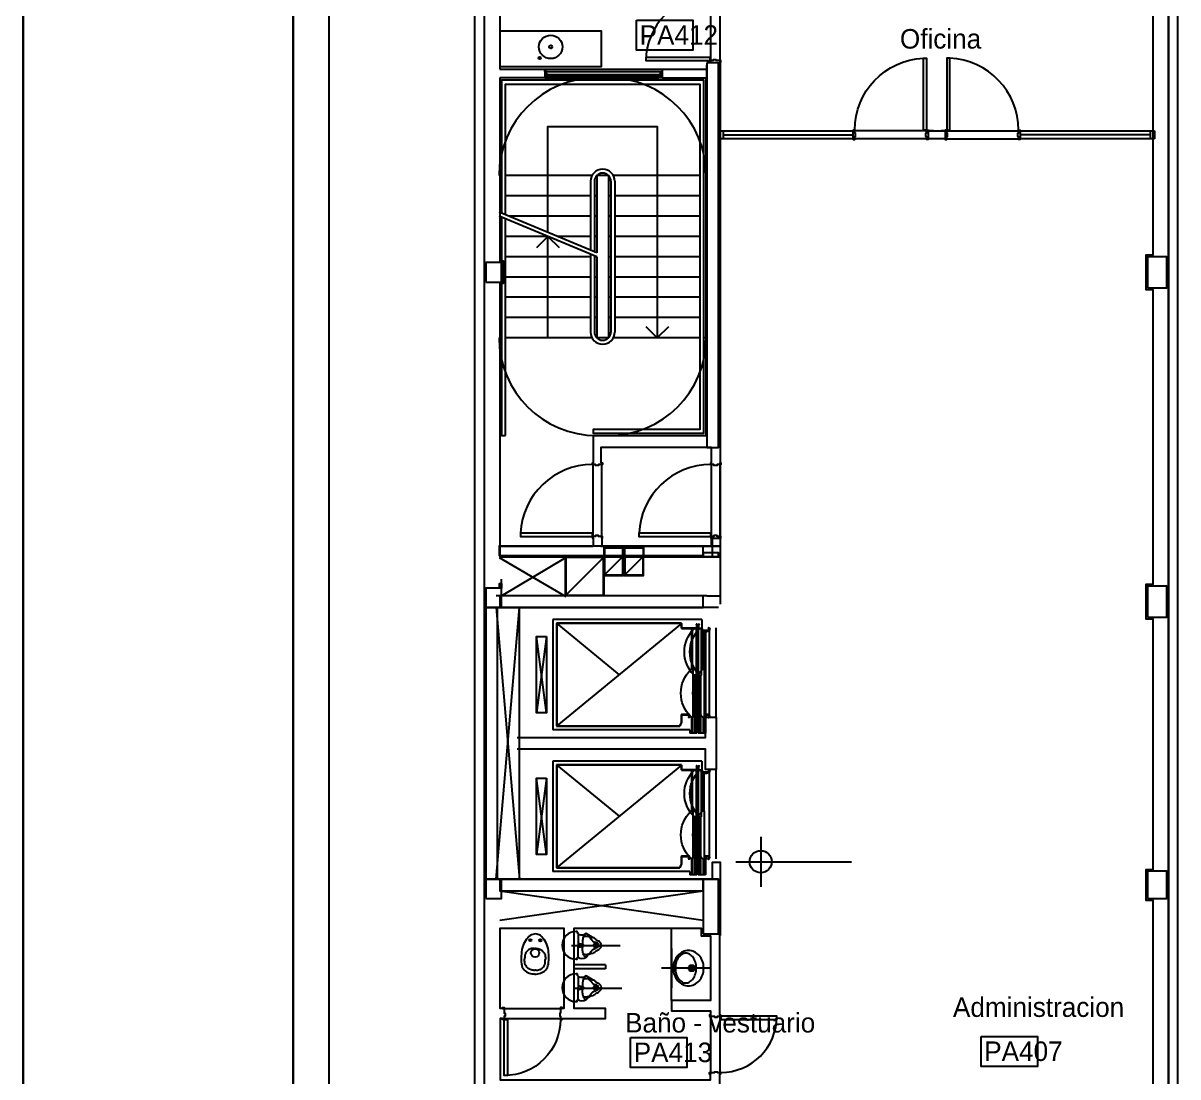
# Model space of a CAD drawing. Header units: millimetres. Extents: x 1473.7 to 1568.7, y 1808.4 to 1881.8.
# Drawn here: x 1473.68 to 1488.46, y 1823.65 to 1837.14 of the extents above; entities that cross this region are included whole.
import ezdxf

# ---------------------------------------------------------------- set-up
doc = ezdxf.new("R2010")
doc.units = ezdxf.units.MM
doc.layers.get('0').update_dxf_attribs({"linetype": 'CONTINUOUS'})
for name, color, linetype in [('0-COTAS AC', 3, 'CONTINUOUS'), ('0-COTAS-NIVEL', 8, 'CONTINUOUS'), ('0-OBSERVACIONES', 6, 'CONTINUOUS'), ('0000-TEXTO', 7, 'CONTINUOUS'), ('03', 3, 'CONTINUOUS'), ('10-CARP-HOJA-PUER', 4, 'CONTINUOUS'), ('10-CARP-MARC', 2, 'CONTINUOUS'), ('10-CARP-SLIA', 14, 'CONTINUOUS'), ('AR - ASCENSOR', 1, 'CONTINUOUS'), ('AR - CARPINTERIA 1', 1, 'CONTINUOUS'), ('AR - CARPINTERIA 2', 8, 'CONTINUOUS'), ('AR - INST. SANITARIA', 2, 'CONTINUOUS'), ('AR - LADRILLO VISTO', 3, 'CONTINUOUS'), ('AR - PROYECCION 1', 2, 'CONTINUOUS'), ('AR - PROYECCION 2', 1, 'CONTINUOUS'), ('AR - REVESTIMIENTO', 21, 'CONTINUOUS'), ('AR - REVOQUE', 8, 'CONTINUOUS'), ('AR - TABIQUE DURLOCK', 2, 'CONTINUOUS'), ('AR - VISTA 1', 8, 'CONTINUOUS'), ('AV-HUMO', 6, 'CONTINUOUS'), ('AV-PLENO', 9, 'CONTINUOUS'), ('ES - LINEA OFICIAL', 6, 'CONTINUOUS'), ('ES-COLUMNAS', 5, 'CONTINUOUS'), ('ES-TABIQUES', 5, 'CONTINUOUS'), ('ESTRUCTURA', 3, 'CONTINUOUS'), ('MURO', 7, 'CONTINUOUS'), ('SANITARIO', 2, 'CONTINUOUS'), ('Sanitario_Detalle', 8, 'CONTINUOUS'), ('TEXTO', 7, 'CONTINUOUS')]:
    doc.layers.add(name, color=color, linetype=linetype)

# ---------------------------------------------------------------- blocks, each defined once
blk = doc.blocks.new('Puerta 96.4')
at = {"layer": '10-CARP-HOJA-PUER', "linetype": 'CONTINUOUS'}
blk.add_lwpolyline([(0.02, 0.12), (0.06, 0.12), (0.06, 1.04), (0.02, 1.04), (0.02, 0.12)], dxfattribs=at)
at = {"layer": '10-CARP-MARC', "linetype": 'CONTINUOUS'}
for points in [[(0, 0), (0, -0.01), (0.02, -0.01), (0.02, 0.04), (0.03, 0.04), (0.03, 0.08), (0.02, 0.08), (0.02, 0.12), (0, 0.12), (0, 0.11)], [(0.96, 0), (0.96, -0.01), (0.94, -0.01), (0.94, 0.04), (0.93, 0.04), (0.93, 0.08), (0.94, 0.08), (0.94, 0.12), (0.96, 0.12), (0.96, 0.11)]]:
    blk.add_lwpolyline(points, dxfattribs=at)
at = {"layer": '10-CARP-SLIA', "linetype": 'CONTINUOUS'}
for p, q in [((0, 0.11), (0.96, 0.11)), ((0, 0), (0.96, 0))]:
    blk.add_line(p, q, dxfattribs=at)
blk.add_arc((0.019952, 0.119981), 0.920048, 0.00121, 87.505209, dxfattribs=at)
blk = doc.blocks.new('Puerta 76.2')
at = {"layer": '10-CARP-HOJA-PUER', "linetype": 'CONTINUOUS'}
blk.add_lwpolyline([(0.02, 0.14), (0.06, 0.14), (0.06, 0.86), (0.02, 0.86), (0.02, 0.14)], dxfattribs=at)
at = {"layer": '10-CARP-MARC', "linetype": 'CONTINUOUS'}
for points in [[(0, 0), (0, -0.01), (0.02, -0.01), (0.02, 0.06), (0.03, 0.06), (0.03, 0.1), (0.02, 0.1), (0.02, 0.14), (0, 0.14), (0, 0.13)], [(0.76, 0), (0.76, -0.01), (0.74, -0.01), (0.74, 0.06), (0.73, 0.06), (0.73, 0.1), (0.74, 0.1), (0.74, 0.14), (0.76, 0.14), (0.76, 0.13)]]:
    blk.add_lwpolyline(points, dxfattribs=at)
at = {"layer": '10-CARP-SLIA', "linetype": 'CONTINUOUS'}
for p, q in [((0, 0.13), (0.76, 0.13)), ((0, 0), (0.76, 0))]:
    blk.add_line(p, q, dxfattribs=at)
blk.add_arc((0.02, 0.14), 0.72, 0, 90, dxfattribs=at)
blk = doc.blocks.new('Puerta 76.1')
at = {"layer": '10-CARP-HOJA-PUER', "linetype": 'CONTINUOUS'}
blk.add_lwpolyline([(0.02, 0.13), (0.06, 0.13), (0.06, 0.85), (0.02, 0.85), (0.02, 0.13)], dxfattribs=at)
at = {"layer": '10-CARP-MARC', "linetype": 'CONTINUOUS'}
for points in [[(0, 0), (0, -0.01), (0.02, -0.01), (0.02, 0.05), (0.03, 0.05), (0.03, 0.09), (0.02, 0.09), (0.02, 0.13), (0, 0.13), (0, 0.12)], [(0.76, 0), (0.76, -0.01), (0.74, -0.01), (0.74, 0.05), (0.73, 0.05), (0.73, 0.09), (0.74, 0.09), (0.74, 0.13), (0.76, 0.13), (0.76, 0.12)]]:
    blk.add_lwpolyline(points, dxfattribs=at)
at = {"layer": '10-CARP-SLIA', "linetype": 'CONTINUOUS'}
for p, q in [((0, 0.12), (0.76, 0.12)), ((0, 0), (0.76, 0))]:
    blk.add_line(p, q, dxfattribs=at)
blk.add_arc((0.02, 0.13), 0.72, 0, 90, dxfattribs=at)
blk = doc.blocks.new('Puerta 86')
at = {"layer": '10-CARP-HOJA-PUER', "linetype": 'CONTINUOUS'}
blk.add_lwpolyline([(0.02, 0.13), (0.06, 0.13), (0.06, 0.95), (0.02, 0.95), (0.02, 0.13)], dxfattribs=at)
at = {"layer": '10-CARP-MARC', "linetype": 'CONTINUOUS'}
for points in [[(0, 0), (0, -0.01), (0.02, -0.01), (0.02, 0.05), (0.03, 0.05), (0.03, 0.09), (0.02, 0.09), (0.02, 0.13), (0, 0.13), (0, 0.12)], [(0.86, 0), (0.86, -0.01), (0.84, -0.01), (0.84, 0.05), (0.83, 0.05), (0.83, 0.09), (0.84, 0.09), (0.84, 0.13), (0.86, 0.13), (0.86, 0.12)]]:
    blk.add_lwpolyline(points, dxfattribs=at)
at = {"layer": '10-CARP-SLIA', "linetype": 'CONTINUOUS'}
for p, q in [((0, 0.12), (0.86, 0.12)), ((0, 0), (0.86, 0))]:
    blk.add_line(p, q, dxfattribs=at)
blk.add_arc((0.02, 0.13), 0.82, 0, 90, dxfattribs=at)
blk = doc.blocks.new('Ventana 150')
at = {"linetype": 'CONTINUOUS'}
for points in [[(0, 0.08), (0.02, 0.08), (0.02, 0), (0, 0)], [(0.02, 0.08), (0.04, 0.08), (0.04, 0.04), (0.02, 0.04)], [(1.48, 0.08), (1.46, 0.08), (1.46, 0.04), (1.48, 0.04)], [(1.5, 0.08), (1.48, 0.08), (1.48, 0), (1.5, 0)]]:
    blk.add_lwpolyline(points, close=True, dxfattribs=at)
for points in [[(1.48, 0), (0.02, 0)], [(1.46, 0.08), (0.04, 0.08)], [(1.46, 0.06), (0.04, 0.06)], [(1.46, 0.04), (0.04, 0.04)]]:
    blk.add_lwpolyline(points, dxfattribs=at)
blk = doc.blocks.new('Puerta 96.1')
at = {"layer": '10-CARP-HOJA-PUER', "linetype": 'CONTINUOUS'}
blk.add_lwpolyline([(0.02, 0.11), (0.06, 0.11), (0.06, 1.03), (0.02, 1.03), (0.02, 0.11)], dxfattribs=at)
at = {"layer": '10-CARP-MARC', "linetype": 'CONTINUOUS'}
for points in [[(0, 0), (0, -0.01), (0.02, -0.01), (0.02, 0.03), (0.03, 0.03), (0.03, 0.07), (0.02, 0.07), (0.02, 0.11), (0, 0.11), (0, 0.1)], [(0.96, 0), (0.96, -0.01), (0.94, -0.01), (0.94, 0.03), (0.93, 0.03), (0.93, 0.07), (0.94, 0.07), (0.94, 0.11), (0.96, 0.11), (0.96, 0.1)]]:
    blk.add_lwpolyline(points, dxfattribs=at)
at = {"layer": '10-CARP-SLIA', "linetype": 'CONTINUOUS'}
for p, q in [((0, 0.1), (0.96, 0.1)), ((0, 0), (0.96, 0))]:
    blk.add_line(p, q, dxfattribs=at)
blk.add_arc((0.019952, 0.109981), 0.920048, 0.00121, 87.505209, dxfattribs=at)
blk = doc.blocks.new('NIVEL')
at = {"layer": '0-COTAS-NIVEL'}
for p, q in [((0, 0.19519), (0, -0.19519)), ((-0.19519, 0), (0.711572, 0))]:
    blk.add_line(p, q, dxfattribs=at)
blk.add_circle((0, 0), 0.086751, dxfattribs=at)
blk = doc.blocks.new('SAPLS507')
blk.add_lwpolyline([(-0.000097, -0.584957, 0.193023), (0.137125, -0.535068, 0.145572), (0.172026, -0.456371, 0.077711), (0.165046, -0.255113, 0.087544), (0.125492, -0.160935, 0.055228), (0.064997, -0.091269, 0.090627), (0, -0.071917, 0.091051), (-0.065149, -0.091269, 0.055228), (-0.125644, -0.160935, 0.087544), (-0.165198, -0.255113, 0.077711), (-0.172178, -0.456371, 0.145572), (-0.137277, -0.535068, 0.193023), (-0.000055, -0.584957, 61.25604)], format="xyb", close=True)
at = {"color": 30}
for points in [[(-0.014805, -0.256418, 0.028747), (-0.032655, -0.257693, 0.052421), (-0.060747, -0.26542, 0.050041), (-0.075294, -0.272103, 0.040538), (-0.091764, -0.284248, 0.036304), (-0.109049, -0.302641, 0.08346), (-0.124391, -0.325029, 0.024812), (-0.128592, -0.336134, 0.009631), (-0.130098, -0.34641, 0.014344), (-0.132146, -0.373075, 0.009208), (-0.132405, -0.382124, 0.009208), (-0.132146, -0.396224)], [(0.014914, -0.256418, -0.028747), (0.032764, -0.257693, -0.052421), (0.060857, -0.26542, -0.050041), (0.075403, -0.272103, -0.040538), (0.091874, -0.284248, -0.036304), (0.109159, -0.302641, -0.08346), (0.124501, -0.325029, -0.024812), (0.128702, -0.336134, -0.009631), (0.130208, -0.34641, -0.014344), (0.132255, -0.373075, -0.009208), (0.132515, -0.382124, -0.009208), (0.132255, -0.396224)], [(-0.014805, -0.536233, -0.028747), (-0.032655, -0.534957, -0.052421), (-0.060747, -0.52723, -0.050041), (-0.075294, -0.520547, -0.040538), (-0.091764, -0.508402, -0.036304), (-0.109049, -0.49001, -0.08346), (-0.124391, -0.467621, -0.024812), (-0.128592, -0.456517, -0.009631), (-0.130098, -0.446241, -0.014344), (-0.132146, -0.419576, -0.009208), (-0.132405, -0.410526, -0.009208), (-0.132146, -0.396426)], [(0.014914, -0.536233, 0.028747), (0.032764, -0.534957, 0.052421), (0.060857, -0.52723, 0.050041), (0.075403, -0.520547, 0.040538), (0.091874, -0.508402, 0.036304), (0.109159, -0.49001, 0.08346), (0.124501, -0.467621, 0.024812), (0.128702, -0.456517, 0.009631), (0.130208, -0.446241, 0.014344), (0.132255, -0.419576, 0.009208), (0.132515, -0.410526, 0.009208), (0.132255, -0.396426)]]:
    blk.add_lwpolyline(points, format="xyb", dxfattribs=at)
for points in [[(-0.014805, -0.256418), (-0.000002, -0.256418)], [(0.014914, -0.256418), (0.000112, -0.256418)], [(-0.014805, -0.536233), (-0.000002, -0.536233)], [(0.014914, -0.536233), (0.000112, -0.536233)]]:
    blk.add_lwpolyline(points, dxfattribs=at)
for centre, radius in [((-0.063643, -0.151974), 0.014123), ((0.063752, -0.151974), 0.014123), ((0.000076, -0.314386), 0.053465)]:
    blk.add_circle(centre, radius, dxfattribs=at)
blk = doc.blocks.new('SAPLS001')
for p, q in [((-0.250026, 0), (0.250026, 0)), ((-0.250026, -0.5), (0.250026, -0.5))]:
    blk.add_line(p, q)
at = {"linetype": 'ByBlock'}
for points in [[(0.22733, -0.280754, 0.113295), (0.210623, -0.207966, 0.103441), (0.160747, -0.143356, 0.092), (0.088548, -0.101656, 0.085275), (0, -0.086444, 0.085275), (-0.088548, -0.101656, 0.092), (-0.160747, -0.143356, 0.103441), (-0.210623, -0.207966, 0.113295), (-0.22733, -0.280754, 0.113295), (-0.210623, -0.353541, 0.103441), (-0.160747, -0.418152, 0.092), (-0.088548, -0.459851, 0.085275), (0, -0.475064, 0.085275), (0.088548, -0.459851, 0.092), (0.160747, -0.418152, 0.103441), (0.210623, -0.353541, 0.113295)], [(0.18923, -0.315044, 0.13438), (0.175998, -0.266698, 0.106842), (0.133434, -0.220751, 0.082314), (0.074256, -0.192422, 0.07067), (-0.00127, -0.181694, 0.07067), (-0.076796, -0.192422, 0.082314), (-0.135974, -0.220751, 0.106842), (-0.178538, -0.266698, 0.13438), (-0.19177, -0.315044, 0.13438), (-0.178538, -0.363389, 0.106842), (-0.135974, -0.409336, 0.082314), (-0.076796, -0.437665, 0.07067), (-0.00127, -0.448394, 0.07067), (0.074256, -0.437665, 0.082314), (0.133434, -0.409336, 0.106842), (0.175998, -0.363389, 0.13438)]]:
    blk.add_lwpolyline(points, format="xyb", close=True, dxfattribs=at)
for radius in [0.04, 0.02]:
    blk.add_circle((0, -0.240623), radius)
blk = doc.blocks.new('S_Mingitorio')
blk.add_lwpolyline([(-0.164, 0.3, -0.107013), (-0.138805, 0.292953, -0.081155), (-0.114635, 0.270044, 0.245336), (-0.099805, 0.238295, -0.277467), (-0.073617, 0.200136), (-0.024, 0.117609, 0.414214), (-0.024, 0.019), (-0.017, 0.012, -0.999999), (0, 0.012), (0, 0, -0.999999), (-0.328, 0), (-0.328, 0.012, 0.414214), (-0.311, 0.012), (-0.304, 0.019, -0.277467), (-0.304, 0.117609, 0.245336), (-0.254383, 0.200136, -0.081155), (-0.228195, 0.238295, -0.107013), (-0.213365, 0.270044), (-0.189195, 0.292953), (-0.164, 0.3)], format="xyb", close=True)
at = {"layer": 'Sanitario_Detalle'}
for p, q in [((-0.299, 0.025), (-0.17468, 0.025)), ((-0.029, 0.025), (-0.15332, 0.025))]:
    blk.add_line(p, q, dxfattribs=at)
for points in [[(-0.164, 0.268849, 0.088171), (-0.176666, 0.265306, 0.075175), (-0.188587, 0.253131, 0.075175), (-0.198793, 0.231942)], [(-0.164, 0.268849, -0.088171), (-0.151334, 0.265306, -0.075175), (-0.139413, 0.253131, -0.075175), (-0.129207, 0.231942)], [(-0.304, 0.117609, 0.09017), (-0.297032, 0.102868, 0.04702), (-0.262995, 0.083927), (-0.221325, 0.073995), (-0.164, 0.069976)], [(-0.024, 0.117609, -0.09017), (-0.030968, 0.102868, -0.04702), (-0.065005, 0.083927), (-0.106675, 0.073995), (-0.164, 0.069976)]]:
    blk.add_lwpolyline(points, format="xyb", dxfattribs=at)
for centre, radius in [((-0.183053, 0.236136), 0.003), ((-0.183053, 0.214136), 0.003), ((-0.164, 0.247136), 0.003), ((-0.164, 0.225136), 0.003), ((-0.164, 0.203136), 0.003), ((-0.144947, 0.236136), 0.003), ((-0.144947, 0.214136), 0.003), ((-0.183053, 0.078235), 0.003), ((-0.164, 0.04191), 0.02), ((-0.164, 0.089235), 0.003), ((-0.144947, 0.078235), 0.003)]:
    blk.add_circle(centre, radius, dxfattribs=at)
for centre, radius, start, end in [((-0.210559, 0.117609), 0.063441, 117.969625, 211.439222), ((-0.277833, 0.244296), 0.08, 297.969625, 351.116406), ((-0.050167, 0.244296), 0.08, 188.883594, 242.030375), ((-0.117441, 0.117609), 0.063441, 328.560778, 62.030375), ((-0.299, 0.02), 0.005, 89.999478, 179.999119), ((-0.029, 0.02), 0.005, 0.000881, 90.000522)]:
    blk.add_arc(centre, radius, start, end, dxfattribs=at)

msp = doc.modelspace()

# ---------------------------------------------------------------- linework, layer by layer
at = {"color": 5}
msp.add_lwpolyline([(1479.781218, 1830.308745), (1482.381218, 1830.308745), (1482.381218, 1830.443745), (1479.781218, 1830.443745)], close=True, dxfattribs=at)
at = {"color": 2}
for points in [[(1482.501218, 1830.443745), (1479.781218, 1830.443745), (1479.781218, 1830.308745), (1482.501218, 1830.308745)], [(1481.113736, 1830.443745), (1481.11993, 1830.443745), (1481.11993, 1830.17121), (1481.113736, 1830.17121)], [(1481.378542, 1830.443745), (1481.355913, 1830.443745), (1481.355913, 1830.418969), (1481.378542, 1830.418969)], [(1481.620719, 1830.443745), (1481.614525, 1830.443745), (1481.614525, 1830.17121), (1481.620719, 1830.17121)], [(1482.381218, 1830.308745), (1482.581218, 1830.308745), (1482.581218, 1830.358745), (1482.381218, 1830.358745)], [(1482.381218, 1830.308745), (1482.592569, 1830.308745), (1482.592569, 1830.308745), (1482.381218, 1830.308745)]]:
    msp.add_lwpolyline(points, close=True, dxfattribs=at)
for points in [[(1481.355913, 1830.435181), (1481.11993, 1830.435181)], [(1481.355913, 1830.428855), (1481.11993, 1830.428855)], [(1481.355913, 1830.418969), (1481.11993, 1830.418969), (1481.123773, 1830.42411)], [(1481.355913, 1830.42411), (1481.11993, 1830.42411)], [(1481.615137, 1830.418969), (1481.378542, 1830.418969), (1481.355913, 1830.418969)], [(1481.614525, 1830.435181), (1481.378542, 1830.435181)], [(1481.614525, 1830.428855), (1481.378542, 1830.428855)], [(1481.614525, 1830.42411), (1481.378542, 1830.42411)]]:
    msp.add_lwpolyline(points, dxfattribs=at)
at = {"layer": '0-COTAS AC', "linetype": 'CONTINUOUS'}
msp.add_lwpolyline([(1484.301218, 1835.758838), (1484.301218, 1835.658838)], dxfattribs=at)
at = {"layer": '0-COTAS AC', "color": 4}
for points in [[(1480.696714, 1825.334772), (1481.322255, 1825.334772)], [(1482.476218, 1825.043701), (1481.850676, 1825.043701)], [(1480.718055, 1824.785931), (1481.343596, 1824.785931)]]:
    msp.add_lwpolyline(points, dxfattribs=at)
at = {"layer": '0-OBSERVACIONES'}
for points in [[(1482.601218, 1831.508745), (1482.601218, 1829.700806)], [(1481.11993, 1830.311082), (1481.11993, 1830.443745)], [(1481.355301, 1830.317276), (1481.355301, 1830.418969)], [(1481.361495, 1830.241018), (1481.361495, 1830.418969)], [(1481.37296, 1830.241018), (1481.37296, 1830.418969)], [(1481.379154, 1830.317276), (1481.379154, 1830.418969)], [(1481.620719, 1830.317276), (1481.620719, 1830.443745)], [(1482.381218, 1830.319079), (1479.771217, 1830.319079)], [(1479.801218, 1829.908745), (1479.801218, 1830.021421)], [(1482.431218, 1829.808745), (1482.601218, 1829.808745)]]:
    msp.add_lwpolyline(points, dxfattribs=at)
for points in [[(1482.501218, 1830.548745), (1482.601218, 1830.548745), (1482.601218, 1830.443745), (1482.501218, 1830.443745)], [(1479.771217, 1830.319079), (1481.113736, 1830.319079), (1481.113736, 1830.443745), (1479.771217, 1830.443745)], [(1481.620719, 1830.319079), (1482.381218, 1830.319079), (1482.381218, 1830.443745), (1481.620719, 1830.443745)], [(1482.381218, 1830.443745), (1482.601218, 1830.443745), (1482.601218, 1830.308745), (1482.381218, 1830.308745)], [(1479.801218, 1829.908745), (1479.775286, 1829.908745), (1479.775286, 1829.966632), (1479.801218, 1829.966632)]]:
    msp.add_lwpolyline(points, close=True, dxfattribs=at)
at = {"layer": '03', "color": 2, "linetype": 'CONTINUOUS'}
msp.add_lwpolyline([(1477.133929, 1808.357745), (1473.676399, 1808.357745), (1473.676399, 1837.817745), (1477.133929, 1837.817745)], close=True, dxfattribs=at)
at = {"layer": 'AR - ASCENSOR', "linetype": 'CONTINUOUS'}
for p, q in [((1480.459504, 1829.50509), (1480.459504, 1828.094213)), ((1482.366215, 1829.50509), (1480.459504, 1829.50509)), ((1482.366215, 1829.50509), (1482.366215, 1829.393803)), ((1480.505504, 1829.45909), (1480.505504, 1828.140213)), ((1482.107964, 1829.45909), (1480.505504, 1829.45909)), ((1480.509504, 1829.45509), (1480.509504, 1828.144213)), ((1482.103964, 1829.45509), (1480.509504, 1828.144213)), ((1480.509504, 1829.45509), (1481.306734, 1828.799651)), ((1482.103964, 1829.45509), (1480.509504, 1829.45509)), ((1482.103964, 1829.45509), (1482.103964, 1829.389887)), ((1482.103964, 1829.389887), (1482.301242, 1829.389887)), ((1482.107964, 1829.393887), (1482.107964, 1829.45909)), ((1482.299242, 1829.393887), (1482.107964, 1829.393887)), ((1482.232242, 1829.389887), (1482.232242, 1828.866975)), ((1482.242242, 1829.389887), (1482.242242, 1828.866975)), ((1482.301242, 1829.44509), (1482.293242, 1829.44509)), ((1482.293242, 1829.44509), (1482.293242, 1829.44109)), ((1482.293242, 1829.44109), (1482.299242, 1829.44109)), ((1482.299242, 1829.44109), (1482.299242, 1829.393887)), ((1482.303242, 1829.391887), (1482.303242, 1829.44309)), ((1482.303242, 1829.391887), (1482.303242, 1828.05009)), ((1482.320215, 1829.391887), (1482.320215, 1828.05009)), ((1482.381215, 1829.364887), (1482.381215, 1828.866975)), ((1482.391215, 1829.364887), (1482.391215, 1828.866975)), ((1482.411215, 1829.364887), (1482.411215, 1828.05009)), ((1482.461215, 1829.366887), (1482.461212, 1828.290116)), ((1482.551218, 1828.255116), (1482.551218, 1829.399887)), ((1480.375648, 1828.309651), (1480.251218, 1829.289651)), ((1480.375648, 1829.289651), (1480.251218, 1828.309651)), ((1482.273242, 1828.794074), (1482.273242, 1828.05009)), ((1482.283242, 1828.794074), (1482.283242, 1828.05009)), ((1482.340215, 1828.794074), (1482.340215, 1828.05009)), ((1482.350215, 1828.794074), (1482.350215, 1828.05009)), ((1480.509504, 1828.144213), (1482.079999, 1828.144213)), ((1482.103965, 1828.192116), (1482.079999, 1828.144213)), ((1482.107965, 1828.191947), (1482.083674, 1828.140213)), ((1482.103965, 1828.288116), (1482.103965, 1828.192116)), ((1482.205002, 1828.290116), (1482.105965, 1828.290116)), ((1482.107965, 1828.286116), (1482.203002, 1828.286116)), ((1482.107965, 1828.191947), (1482.107965, 1828.286116)), ((1482.19018, 1828.259116), (1482.19018, 1828.255116)), ((1482.203002, 1828.259116), (1482.19018, 1828.259116)), ((1482.19018, 1828.255116), (1482.205002, 1828.255116)), ((1482.203002, 1828.286116), (1482.203002, 1828.259116)), ((1482.207002, 1828.257116), (1482.207002, 1828.288116)), ((1482.232242, 1828.257911), (1482.232242, 1828.05009)), ((1482.242242, 1828.257911), (1482.242242, 1828.05009)), ((1482.381215, 1828.257911), (1482.381215, 1828.05009)), ((1482.391215, 1828.257911), (1482.391215, 1828.05009)), ((1482.212242, 1828.094213), (1480.459504, 1828.094213)), ((1480.505504, 1828.140213), (1482.083674, 1828.140213)), ((1482.212242, 1828.094213), (1482.212242, 1828.05009)), ((1482.303242, 1828.05009), (1482.212242, 1828.05009)), ((1482.411215, 1828.05009), (1482.320215, 1828.05009)), ((1480.459504, 1827.692603), (1480.459504, 1826.281726)), ((1482.366215, 1827.692603), (1480.459504, 1827.692603)), ((1480.505504, 1827.646603), (1480.505504, 1826.327726)), ((1482.107964, 1827.646603), (1480.505504, 1827.646603)), ((1480.509504, 1827.642603), (1480.509504, 1826.331726)), ((1482.103964, 1827.642603), (1480.509504, 1826.331726)), ((1480.509504, 1827.642603), (1481.306734, 1826.987164)), ((1482.103964, 1827.642603), (1480.509504, 1827.642603)), ((1482.103964, 1827.642603), (1482.103964, 1827.5774)), ((1482.103964, 1827.5774), (1482.301242, 1827.5774)), ((1482.107964, 1827.5814), (1482.107964, 1827.646603)), ((1482.299242, 1827.5814), (1482.107964, 1827.5814)), ((1482.232242, 1827.5774), (1482.232242, 1827.054488)), ((1482.242242, 1827.5774), (1482.242242, 1827.054488)), ((1482.301242, 1827.632603), (1482.293242, 1827.632603)), ((1482.293242, 1827.632603), (1482.293242, 1827.628603)), ((1482.293242, 1827.628603), (1482.299242, 1827.628603)), ((1482.299242, 1827.628603), (1482.299242, 1827.5814)), ((1482.303242, 1827.5794), (1482.303242, 1827.630603)), ((1482.303242, 1827.5794), (1482.303242, 1826.237603)), ((1482.320215, 1827.5794), (1482.320215, 1826.237603)), ((1482.366215, 1827.692603), (1482.366215, 1827.581316)), ((1482.381215, 1827.5524), (1482.381215, 1827.054488)), ((1482.391215, 1827.5524), (1482.391215, 1827.054488)), ((1482.461215, 1827.5544), (1482.461212, 1826.477629)), ((1482.551218, 1826.442629), (1482.551218, 1827.5874)), ((1480.375648, 1826.497164), (1480.251218, 1827.477164)), ((1480.375648, 1827.477164), (1480.251218, 1826.497164)), ((1482.273242, 1826.981587), (1482.273242, 1826.237603)), ((1482.283242, 1826.981587), (1482.283242, 1826.237603)), ((1482.340215, 1826.981587), (1482.340215, 1826.237603)), ((1482.350215, 1826.981587), (1482.350215, 1826.237603)), ((1482.103965, 1826.379629), (1482.079999, 1826.331726)), ((1482.107965, 1826.37946), (1482.083673, 1826.327726)), ((1482.103965, 1826.475629), (1482.103965, 1826.379629)), ((1482.205002, 1826.477629), (1482.105965, 1826.477629)), ((1482.107965, 1826.473629), (1482.203002, 1826.473629)), ((1482.107965, 1826.37946), (1482.107965, 1826.473629)), ((1482.19018, 1826.446629), (1482.19018, 1826.442629)), ((1482.203002, 1826.446629), (1482.19018, 1826.446629)), ((1482.19018, 1826.442629), (1482.205002, 1826.442629)), ((1482.203002, 1826.473629), (1482.203002, 1826.446629)), ((1482.207002, 1826.444629), (1482.207002, 1826.475629)), ((1482.232242, 1826.445424), (1482.232242, 1826.237603)), ((1482.242242, 1826.445424), (1482.242242, 1826.237603)), ((1482.381215, 1826.445424), (1482.381215, 1826.237603)), ((1482.391215, 1826.445424), (1482.391215, 1826.237603)), ((1482.411215, 1826.442629), (1482.411215, 1826.237603)), ((1482.212242, 1826.281726), (1480.459504, 1826.281726)), ((1480.505504, 1826.327726), (1482.083673, 1826.327726)), ((1480.509504, 1826.331726), (1482.079999, 1826.331726)), ((1482.212242, 1826.281726), (1482.212242, 1826.237603)), ((1482.303242, 1826.237603), (1482.212242, 1826.237603)), ((1482.411215, 1826.237603), (1482.320215, 1826.237603))]:
    msp.add_line(p, q, dxfattribs=at)
for points in [[(1482.263242, 1828.799074, -0.414214), (1482.263242, 1829.381383, -0.414214), (1482.268242, 1829.386383, -0.414214), (1482.288242, 1829.386383, -0.414214), (1482.293242, 1829.381383), (1482.293242, 1828.799074), (1482.288242, 1828.794074), (1482.268242, 1828.794074)], [(1482.330215, 1829.381383, 0.414214), (1482.330215, 1828.799074, 0.414214), (1482.335215, 1828.794074, 0.414214), (1482.355215, 1828.794074, 0.414214), (1482.360215, 1828.799074), (1482.360215, 1829.381383), (1482.355215, 1829.386383), (1482.335215, 1829.386383)], [(1482.451215, 1829.399887, -0.414214), (1482.459215, 1829.399887, -0.414214), (1482.461215, 1829.397887, -0.414214), (1482.461215, 1829.366887, 0.414214), (1482.459215, 1829.364887, -0.414214), (1482.369215, 1829.364887, -0.414214), (1482.367215, 1829.366887, -0.414214), (1482.367215, 1829.387887), (1482.365215, 1829.389887), (1482.322215, 1829.389887), (1482.320215, 1829.391887), (1482.320215, 1829.44309), (1482.322215, 1829.44509), (1482.330215, 1829.44509), (1482.330215, 1829.44109), (1482.324215, 1829.44109), (1482.324215, 1829.393887), (1482.365215, 1829.393887), (1482.371215, 1829.387887), (1482.371215, 1829.368887), (1482.457215, 1829.368887), (1482.457215, 1829.395887), (1482.451215, 1829.395887)], [(1482.222242, 1828.262911, -0.414214), (1482.222242, 1828.861975, -0.414214), (1482.227242, 1828.866975, -0.414214), (1482.247242, 1828.866975, -0.414214), (1482.252242, 1828.861975), (1482.252242, 1828.262911), (1482.247242, 1828.257911), (1482.227242, 1828.257911)], [(1482.371215, 1828.861975, 0.414214), (1482.371215, 1828.262911, 0.414214), (1482.376215, 1828.257911, 0.414214), (1482.396215, 1828.257911, 0.414214), (1482.401215, 1828.262911), (1482.401215, 1828.861975), (1482.396215, 1828.866975), (1482.376215, 1828.866975)], [(1482.444393, 1828.259116, 0.414214), (1482.444393, 1828.255116, 0.414214), (1482.459215, 1828.255116, 0.414214), (1482.461215, 1828.257116, 0.414214), (1482.461215, 1828.288116), (1482.459215, 1828.290116), (1482.413215, 1828.290116), (1482.411215, 1828.288116), (1482.411215, 1828.257116), (1482.413215, 1828.255116), (1482.428037, 1828.255116), (1482.428037, 1828.259116), (1482.415215, 1828.259116), (1482.415215, 1828.286116), (1482.457215, 1828.286116), (1482.457215, 1828.259116)], [(1482.263242, 1826.986587, -0.414214), (1482.263242, 1827.568895, -0.414214), (1482.268242, 1827.573895, -0.414214), (1482.288242, 1827.573895, -0.414214), (1482.293242, 1827.568895), (1482.293242, 1826.986587), (1482.288242, 1826.981587), (1482.268242, 1826.981587)], [(1482.330215, 1827.568895, 0.414214), (1482.330215, 1826.986587, 0.414214), (1482.335215, 1826.981587, 0.414214), (1482.355215, 1826.981587, 0.414214), (1482.360215, 1826.986587), (1482.360215, 1827.568895), (1482.355215, 1827.573895), (1482.335215, 1827.573895)], [(1482.451215, 1827.5874, -0.414214), (1482.459215, 1827.5874, -0.414214), (1482.461215, 1827.5854, -0.414214), (1482.461215, 1827.5544, 0.414214), (1482.459215, 1827.5524, -0.414214), (1482.369215, 1827.5524, -0.414214), (1482.367215, 1827.5544, -0.414214), (1482.367215, 1827.5754), (1482.365215, 1827.5774), (1482.322215, 1827.5774), (1482.320215, 1827.5794), (1482.320215, 1827.630603), (1482.322215, 1827.632603), (1482.330215, 1827.632603), (1482.330215, 1827.628603), (1482.324215, 1827.628603), (1482.324215, 1827.5814), (1482.365215, 1827.5814), (1482.371215, 1827.5754), (1482.371215, 1827.5564), (1482.457215, 1827.5564), (1482.457215, 1827.5834), (1482.451215, 1827.5834)], [(1482.222242, 1826.450424, -0.414214), (1482.222242, 1827.049488, -0.414214), (1482.227242, 1827.054488, -0.414214), (1482.247242, 1827.054488, -0.414214), (1482.252242, 1827.049488), (1482.252242, 1826.450424), (1482.247242, 1826.445424), (1482.227242, 1826.445424)], [(1482.371215, 1827.049488, 0.414214), (1482.371215, 1826.450424, 0.414214), (1482.376215, 1826.445424, 0.414214), (1482.396215, 1826.445424, 0.414214), (1482.401215, 1826.450424), (1482.401215, 1827.049488), (1482.396215, 1827.054488), (1482.376215, 1827.054488)], [(1482.444393, 1826.446629, 0.414214), (1482.444393, 1826.442629, 0.414214), (1482.459215, 1826.442629, 0.414214), (1482.461215, 1826.444629, 0.414214), (1482.461215, 1826.475629), (1482.459215, 1826.477629), (1482.413215, 1826.477629), (1482.411215, 1826.475629), (1482.411215, 1826.444629), (1482.413215, 1826.442629), (1482.428037, 1826.442629), (1482.428037, 1826.446629), (1482.415215, 1826.446629), (1482.415215, 1826.473629), (1482.457215, 1826.473629), (1482.457215, 1826.446629)]]:
    msp.add_lwpolyline(points, format="xyb", close=True, dxfattribs=at)
for points in [[(1480.375648, 1829.289651), (1480.375648, 1828.309651), (1480.251218, 1828.309651), (1480.251218, 1829.289651)], [(1480.375648, 1827.477164), (1480.375648, 1826.497164), (1480.251218, 1826.497164), (1480.251218, 1827.477164)]]:
    msp.add_lwpolyline(points, close=True, dxfattribs=at)
for centre, start, end in [((1482.301242, 1829.44309), 0, 90), ((1482.301242, 1829.391887), 270, 0), ((1482.105965, 1828.288116), 90, 180), ((1482.205002, 1828.288116), 0, 90), ((1482.205002, 1828.257116), 270, 0), ((1482.301242, 1827.630603), 0, 90), ((1482.301242, 1827.5794), 270, 0), ((1482.105965, 1826.475629), 90, 180), ((1482.205002, 1826.475629), 0, 90), ((1482.205002, 1826.444629), 270, 0)]:
    msp.add_arc(centre, 0.002, start, end, dxfattribs=at)
at = {"layer": 'AR - CARPINTERIA 1', "linetype": 'CONTINUOUS'}
for points in [[(1485.331218, 1835.758838), (1485.242875, 1835.758838)], [(1485.501218, 1835.658838), (1485.242875, 1835.658838)]]:
    msp.add_lwpolyline(points, dxfattribs=at)
at = {"layer": 'AR - CARPINTERIA 2', "linetype": 'CONTINUOUS'}
for p, q in [((1482.601218, 1835.758838), (1484.301218, 1835.758838)), ((1486.441218, 1835.758838), (1488.161218, 1835.758838)), ((1488.161218, 1835.758838), (1488.161218, 1835.658838)), ((1484.301218, 1835.658838), (1482.601218, 1835.658838)), ((1488.161218, 1835.658838), (1486.441218, 1835.658838))]:
    msp.add_line(p, q, dxfattribs=at)
for points in [[(1485.501218, 1835.758838), (1485.431218, 1835.758838)], [(1486.441218, 1835.758838), (1486.441218, 1835.658838)]]:
    msp.add_lwpolyline(points, dxfattribs=at)
at = {"layer": 'AR - INST. SANITARIA', "linetype": 'CONTINUOUS'}
msp.add_lwpolyline([(1481.976218, 1824.628745), (1481.976218, 1825.553771)], dxfattribs=at)
at = {"layer": 'AR - LADRILLO VISTO', "linetype": 'CONTINUOUS'}
for points in [[(1479.811218, 1838.438838), (1479.581218, 1838.438838), (1479.581218, 1812.228837), (1479.581218, 1812.228837), (1479.581218, 1812.228837), (1479.461218, 1812.228837), (1479.461218, 1838.498838), (1479.871218, 1838.498838), (1479.871218, 1838.298838), (1479.811218, 1838.298838), (1479.811218, 1838.438838)], [(1488.341218, 1838.438838), (1488.341218, 1812.228837), (1488.341218, 1812.228837), (1488.341218, 1812.228837), (1488.461218, 1812.228837), (1488.461218, 1838.498838), (1488.001218, 1838.498838), (1488.001218, 1838.318836), (1488.061218, 1838.318836), (1488.061218, 1838.438838), (1488.341218, 1838.438838)]]:
    msp.add_lwpolyline(points, dxfattribs=at)
at = {"layer": 'AR - PROYECCION 1'}
msp.add_lwpolyline([(1480.031217, 1826.183769), (1480.031217, 1829.658744)], dxfattribs=at)
at = {"layer": 'AR - PROYECCION 2'}
for points in [[(1479.771217, 1830.300841), (1480.624412, 1829.800841)], [(1479.801218, 1829.808745), (1480.624412, 1830.300841)], [(1479.731218, 1826.18377), (1480.031217, 1829.658744)], [(1479.731218, 1829.658744), (1480.031217, 1826.183769)], [(1479.781218, 1826.033771), (1482.381218, 1825.658771)], [(1479.781218, 1825.658771), (1482.381218, 1826.033771)]]:
    msp.add_lwpolyline(points, dxfattribs=at)
for centre, start, end in [((1481.021217, 1835.188745), 90, 180), ((1481.171217, 1835.188745), 0, 90), ((1481.021217, 1833.108745), 180, 270), ((1481.171217, 1833.108745), 270, 360)]:
    msp.add_arc(centre, 1.25, start, end, dxfattribs=at)
at = {"layer": 'AR - REVESTIMIENTO', "linetype": 'CONTINUOUS'}
for points in [[(1479.816218, 1824.528745), (1479.786218, 1824.528745), (1479.786218, 1825.553771), (1480.601218, 1825.553771), (1480.601218, 1824.528745), (1480.576218, 1824.528745)], [(1480.576218, 1824.398745), (1481.131218, 1824.398745), (1481.131218, 1824.528745), (1480.731218, 1824.528745), (1480.731218, 1825.553771), (1482.356218, 1825.553771), (1482.356218, 1825.458771), (1482.476218, 1825.458771), (1482.476218, 1824.628745), (1481.976218, 1824.628745), (1481.976218, 1824.498745), (1482.476218, 1824.498745), (1482.476218, 1824.448745)], [(1479.816218, 1824.398745), (1479.786218, 1824.398745), (1479.786218, 1823.613745), (1482.476218, 1823.613745), (1482.476218, 1823.688745)]]:
    msp.add_lwpolyline(points, dxfattribs=at)
at = {"layer": 'AR - REVOQUE', "linetype": 'CONTINUOUS'}
for points in [[(1479.891218, 1838.218838), (1479.821218, 1838.218838), (1479.821218, 1837.958838), (1479.781218, 1837.958838), (1479.781218, 1836.548745)], [(1488.001217, 1838.218837), (1488.051218, 1838.218837), (1488.051218, 1837.708838), (1488.141218, 1837.708838), (1488.141218, 1834.168793), (1488.051218, 1834.168793), (1488.051218, 1833.728793), (1488.141218, 1833.728793), (1488.141218, 1829.953745), (1488.051218, 1829.953745), (1488.051218, 1829.513745), (1488.141218, 1829.513745), (1488.141218, 1826.303771), (1488.051218, 1826.303771), (1488.051218, 1825.913771), (1488.141218, 1825.913771), (1488.141218, 1821.716385)], [(1482.601218, 1836.637874), (1482.601218, 1831.508745)], [(1479.781218, 1836.548745), (1480.356217, 1836.548745)], [(1479.781218, 1836.438745), (1479.781218, 1834.093793), (1479.821218, 1834.093793), (1479.821217, 1833.803793), (1479.781218, 1833.803793), (1479.781218, 1830.428745)], [(1480.356217, 1836.438745), (1479.781218, 1836.438745)], [(1480.974797, 1831.858745), (1482.421218, 1831.858745), (1482.421218, 1836.438745)], [(1481.856217, 1836.548745), (1482.431217, 1836.548745)], [(1481.856217, 1836.438745), (1482.431217, 1836.438745)], [(1480.974797, 1831.858745), (1480.974797, 1831.508745)], [(1482.491218, 1831.508745), (1482.491218, 1831.708745), (1481.074797, 1831.708745), (1481.074797, 1831.508745)], [(1480.974797, 1830.548745), (1480.974797, 1830.443745)], [(1481.074797, 1830.443745), (1482.501218, 1830.443745), (1482.501218, 1830.543745)], [(1481.084797, 1830.443745), (1482.491218, 1830.443745), (1482.491218, 1830.548745)], [(1481.084797, 1830.548745), (1481.084797, 1830.443745)], [(1481.614525, 1830.443745), (1482.501218, 1830.443745), (1482.501218, 1830.548745)], [(1479.761218, 1830.443745), (1480.974797, 1830.443745)], [(1481.378542, 1830.443745), (1481.355913, 1830.443745)], [(1480.001217, 1827.996258), (1482.411218, 1827.996258), (1482.411218, 1828.255116), (1482.551218, 1828.255116), (1482.551218, 1827.5874), (1482.411218, 1827.5874), (1482.411218, 1827.846258), (1480.001217, 1827.846258)], [(1482.501215, 1826.183771), (1482.501215, 1826.401175), (1482.601218, 1826.401175), (1482.601218, 1825.46377)], [(1482.596218, 1824.448745), (1482.596218, 1825.483771)]]:
    msp.add_lwpolyline(points, dxfattribs=at)
at = {"layer": 'AR - TABIQUE DURLOCK', "linetype": 'CONTINUOUS'}
for p, q in [((1485.262875, 1835.758838), (1485.501218, 1835.758838)), ((1485.501218, 1835.658838), (1485.262875, 1835.658838))]:
    msp.add_line(p, q, dxfattribs=at)
at = {"layer": 'AR - VISTA 1', "linetype": 'CONTINUOUS'}
for p, q in [((1482.640612, 1835.758838), (1482.640612, 1835.658838)), ((1482.640612, 1835.708838), (1484.301218, 1835.708838)), ((1485.262875, 1835.758838), (1485.262875, 1835.658838)), ((1485.481218, 1835.758838), (1485.481218, 1835.658838)), ((1488.106675, 1835.708838), (1486.441218, 1835.708838)), ((1488.106675, 1835.758838), (1488.106675, 1835.658838))]:
    msp.add_line(p, q, dxfattribs=at)
for points in [[(1480.356217, 1836.518745), (1480.356217, 1836.548745), (1481.856217, 1836.548745), (1481.856217, 1836.518745)], [(1479.851217, 1834.685465), (1479.851217, 1836.358745), (1482.341218, 1836.358745), (1482.341218, 1831.938745), (1480.974797, 1831.938745), (1480.974797, 1831.888745), (1482.391218, 1831.888745), (1482.391218, 1836.408745), (1479.801217, 1836.408745), (1479.801217, 1834.706265)], [(1480.396217, 1834.458745), (1480.396217, 1835.813745), (1481.796217, 1835.813745), (1481.796217, 1833.108745)], [(1480.96057, 1835.188745), (1479.851217, 1835.188745)], [(1480.941217, 1835.113745), (1480.941217, 1834.232025)], [(1480.991217, 1835.113745), (1480.991217, 1834.211225)], [(1481.021217, 1835.188745), (1481.021217, 1834.198745)], [(1481.171217, 1835.188745), (1481.021217, 1835.188745)], [(1481.171217, 1835.188745), (1481.171217, 1833.108745)], [(1481.201217, 1835.113745), (1481.201217, 1833.183745)], [(1482.341218, 1835.188745), (1481.231864, 1835.188745)], [(1481.251217, 1835.113745), (1481.251217, 1833.183745)], [(1480.941217, 1834.928745), (1479.851217, 1834.928745)], [(1481.021217, 1834.928745), (1480.991217, 1834.928745)], [(1481.201217, 1834.928745), (1481.171217, 1834.928745)], [(1482.341218, 1834.928745), (1481.251217, 1834.928745)], [(1479.801217, 1834.656265), (1479.801217, 1831.858745), (1479.851217, 1831.858745)], [(1480.941217, 1834.668745), (1479.891411, 1834.668745)], [(1481.021217, 1834.668745), (1480.991217, 1834.668745)], [(1481.201217, 1834.668745), (1481.171217, 1834.668745)], [(1482.341218, 1834.668745), (1481.251217, 1834.668745)], [(1479.851217, 1831.858745), (1479.851217, 1834.635465)], [(1480.396218, 1834.408745), (1479.851217, 1834.408745)], [(1480.254796, 1834.267323), (1480.396218, 1834.408745), (1480.537639, 1834.267323)], [(1480.396217, 1833.108745), (1480.396217, 1834.408745)], [(1480.941217, 1834.408745), (1480.51641, 1834.408745)], [(1481.021217, 1834.408745), (1480.991217, 1834.408745)], [(1481.201217, 1834.408745), (1481.171217, 1834.408745)], [(1482.341218, 1834.408745), (1481.251217, 1834.408745)], [(1480.941217, 1834.148745), (1479.851217, 1834.148745)], [(1480.941217, 1834.182025), (1480.941217, 1833.183745)], [(1480.991217, 1834.161225), (1480.991217, 1833.183745)], [(1481.021217, 1834.148745), (1480.991217, 1834.148745)], [(1481.021217, 1834.148745), (1481.021217, 1833.108745)], [(1481.201217, 1834.148745), (1481.171217, 1834.148745)], [(1482.341218, 1834.148745), (1481.251217, 1834.148745)], [(1480.941217, 1833.888745), (1479.851217, 1833.888745)], [(1481.021217, 1833.888745), (1480.991217, 1833.888745)], [(1481.201217, 1833.888745), (1481.171217, 1833.888745)], [(1482.341218, 1833.888745), (1481.251217, 1833.888745)], [(1480.941217, 1833.628745), (1479.851217, 1833.628745)], [(1481.021217, 1833.628745), (1480.991217, 1833.628745)], [(1481.201217, 1833.628745), (1481.171217, 1833.628745)], [(1482.341218, 1833.628745), (1481.251217, 1833.628745)], [(1480.941217, 1833.368745), (1479.851217, 1833.368745)], [(1481.021217, 1833.368745), (1480.991217, 1833.368745)], [(1481.201217, 1833.368745), (1481.171217, 1833.368745)], [(1482.341218, 1833.368745), (1481.251217, 1833.368745)], [(1481.937639, 1833.250167), (1481.796217, 1833.108745), (1481.654796, 1833.250167)], [(1479.801217, 1833.108745), (1479.771218, 1833.108745)], [(1480.960571, 1833.108745), (1479.851217, 1833.108745)], [(1481.171217, 1833.108745), (1481.021217, 1833.108745)], [(1482.341218, 1833.108745), (1481.231864, 1833.108745)], [(1482.421218, 1833.108745), (1482.391218, 1833.108745)]]:
    msp.add_lwpolyline(points, dxfattribs=at)
at = {"layer": 'AR - VISTA 1', "color": 2, "linetype": 'CONTINUOUS'}
for points in [[(1481.021217, 1834.198745), (1479.771218, 1834.718745)], [(1481.021217, 1834.148745), (1479.771218, 1834.668745)]]:
    msp.add_lwpolyline(points, dxfattribs=at)
at = {"layer": 'AR - VISTA 1', "linetype": 'CONTINUOUS'}
for centre, radius, start, end in [((1481.096217, 1835.113745), 0.155, 359.999993, 179.999993), ((1481.096217, 1835.113745), 0.105, 359.999993, 179.999993), ((1481.096217, 1833.183745), 0.155, 180.000007, 0.000007), ((1481.096217, 1833.183745), 0.105, 180.000007, 0.000007)]:
    msp.add_arc(centre, radius, start, end, dxfattribs=at)
at = {"layer": 'AV-HUMO'}
for points in [[(1480.618218, 1830.307035), (1480.618218, 1829.811517), (1481.113736, 1829.811517), (1481.113736, 1830.307035)], [(1480.624412, 1830.300841), (1480.624412, 1829.817711), (1481.107542, 1829.817711), (1481.107542, 1830.300841)], [(1481.11993, 1830.311082), (1481.11993, 1830.075711), (1481.355301, 1830.075711), (1481.355301, 1830.311082)], [(1481.379154, 1830.311082), (1481.379154, 1830.075711), (1481.614525, 1830.075711), (1481.614525, 1830.311082)]]:
    msp.add_lwpolyline(points, close=True, dxfattribs=at)
for points in [[(1481.355301, 1830.317276), (1481.113736, 1830.317276), (1481.113736, 1830.069517), (1481.361495, 1830.069517), (1481.361495, 1830.317276)], [(1481.37296, 1830.317276), (1481.37296, 1830.069517), (1481.620719, 1830.069517), (1481.620719, 1830.317276), (1481.379154, 1830.317276)]]:
    msp.add_lwpolyline(points, dxfattribs=at)
at = {"layer": 'AV-PLENO'}
for p, q in [((1481.107542, 1830.300841), (1480.624412, 1829.817711)), ((1481.355301, 1830.311082), (1481.11993, 1830.075711)), ((1481.614525, 1830.311082), (1481.379154, 1830.075711))]:
    msp.add_line(p, q, dxfattribs=at)
at = {"layer": 'ES - LINEA OFICIAL'}
msp.add_lwpolyline([(1488.341218, 1812.168838), (1488.341218, 1843.498838), (1479.581218, 1843.498838), (1479.581218, 1812.168838), (1488.341218, 1812.168838)], dxfattribs=at)
at = {"layer": 'ES-COLUMNAS', "linetype": 'CONTINUOUS'}
for points in [[(1479.601218, 1833.823793), (1479.801218, 1833.823793), (1479.801218, 1834.073793), (1479.601218, 1834.073793)], [(1488.071218, 1833.748793), (1488.321218, 1833.748793), (1488.321218, 1834.148793), (1488.071218, 1834.148793)], [(1488.071218, 1829.533745), (1488.321218, 1829.533745), (1488.321218, 1829.933745), (1488.071218, 1829.933745)], [(1479.601218, 1829.658745), (1479.801218, 1829.658745), (1479.801218, 1829.908745), (1479.601218, 1829.908745)], [(1488.071218, 1825.933771), (1488.321218, 1825.933771), (1488.321218, 1826.283771), (1488.071218, 1826.283771)], [(1479.601218, 1825.933771), (1479.801218, 1825.933771), (1479.801218, 1826.183771), (1479.601218, 1826.183771)], [(1482.381218, 1825.483771), (1482.581218, 1825.483771), (1482.581218, 1826.183771), (1482.381218, 1826.183771)]]:
    msp.add_lwpolyline(points, close=True, dxfattribs=at)
at = {"layer": 'ES-TABIQUES', "linetype": 'CONTINUOUS'}
msp.add_lwpolyline([(1482.431218, 1836.628838), (1482.431218, 1831.708745), (1482.581218, 1831.708745), (1482.581218, 1836.628838), (1482.581218, 1836.628838), (1482.581218, 1836.628838), (1482.431218, 1836.628838)], dxfattribs=at)
for points in [[(1479.781218, 1829.808745), (1479.781218, 1829.658745), (1482.381218, 1829.658745), (1482.381218, 1829.808745)], [(1479.601218, 1826.183771), (1479.751218, 1826.183771), (1479.751218, 1829.658745), (1479.601218, 1829.658745)], [(1479.781218, 1826.183771), (1479.781218, 1826.033771), (1482.381218, 1826.033771), (1482.381218, 1826.183771)]]:
    msp.add_lwpolyline(points, close=True, dxfattribs=at)
at = {"layer": 'ESTRUCTURA', "linetype": 'CONTINUOUS'}
for p, q in [((1482.431218, 1836.601947), (1482.431218, 1833.108745)), ((1482.431218, 1833.108745), (1482.431218, 1836.601947)), ((1482.581218, 1836.605105), (1482.581218, 1833.108745)), ((1479.581218, 1829.808745), (1479.581218, 1826.033771)), ((1482.581218, 1829.658745), (1479.731218, 1829.658745)), ((1479.751218, 1826.174014), (1479.751218, 1829.658745)), ((1479.729451, 1826.183771), (1482.431218, 1826.183771)), ((1479.740975, 1826.183771), (1482.581218, 1826.183771))]:
    msp.add_line(p, q, dxfattribs=at)
msp.add_lwpolyline([(1482.596218, 1823.428135), (1482.596218, 1823.688745)], dxfattribs=at)
at = {"layer": 'MURO', "linetype": 'CONTINUOUS'}
for p, q in [((1477.133929, 1808.357745), (1477.133929, 1881.752855)), ((1477.593929, 1808.357745), (1477.593929, 1881.292855)), ((1473.676399, 1837.817745), (1473.676399, 1808.357745))]:
    msp.add_line(p, q, dxfattribs=at)
at = {"layer": 'MURO'}
for p, q in [((1479.956218, 1829.808745), (1479.731218, 1829.808745)), ((1482.431218, 1829.808745), (1480.006218, 1829.808745)), ((1482.431218, 1829.658745), (1479.731218, 1829.658745)), ((1482.531218, 1829.658745), (1480.081218, 1829.658745))]:
    msp.add_line(p, q, dxfattribs=at)
at = {"layer": 'MURO', "color": 2}
for p, q in [((1481.131218, 1825.086863), (1480.731218, 1825.086863)), ((1481.131218, 1825.036863), (1480.731218, 1825.036863))]:
    msp.add_line(p, q, dxfattribs=at)
at = {"layer": 'MURO', "color": 2, "linetype": 'CONTINUOUS'}
msp.add_line((1481.131218, 1825.086863), (1481.131218, 1825.036863), dxfattribs=at)
at = {"layer": 'SANITARIO', "linetype": 'CONTINUOUS'}
msp.add_lwpolyline([(1479.781218, 1837.033745), (1479.781218, 1836.583745), (1481.08124, 1836.583745), (1481.08124, 1837.033745)], close=True, dxfattribs=at)
for centre, radius in [((1480.431229, 1836.833745), 0.15), ((1480.431229, 1836.833745), 0.02), ((1480.290597, 1836.691543), 0.015)]:
    msp.add_circle(centre, radius, dxfattribs=at)
at = {"layer": 'TEXTO'}
for points in [[(1481.529067, 1837.174872), (1482.251214, 1837.174872), (1482.251214, 1836.790464), (1481.529067, 1836.790464)], [(1481.453771, 1824.155886), (1482.175918, 1824.155886), (1482.175918, 1823.771478), (1481.453771, 1823.771478)], [(1485.941182, 1824.170527), (1486.66333, 1824.170527), (1486.66333, 1823.786119), (1485.941182, 1823.786119)]]:
    msp.add_lwpolyline(points, close=True, dxfattribs=at)

# ---------------------------------------------------------------- block references
at = {"xscale": 1.63529, "yscale": 1.63529}
msp.add_blockref('NIVEL', (1483.120737, 1826.4053), dxfattribs=at)
at = {"layer": 'AR - CARPINTERIA 1', "linetype": 'CONTINUOUS'}
for name, p, rotation in [('Puerta 86', (1482.601218, 1836.637874), 90), ('Ventana 150', (1481.856217, 1836.518745), 180), ('Puerta 76.1', (1482.476218, 1824.448745), 270)]:
    msp.add_blockref(name, p, dxfattribs=dict(at, rotation=rotation))
at = {"layer": 'AR - CARPINTERIA 1', "linetype": 'CONTINUOUS', "xscale": -1}
msp.add_blockref('Puerta 96.1', (1485.262875, 1835.658838), dxfattribs=at)
at = {"layer": 'AR - CARPINTERIA 1', "linetype": 'CONTINUOUS'}
msp.add_blockref('Puerta 96.1', (1485.481218, 1835.658838), dxfattribs=at)
at = {"layer": 'AR - CARPINTERIA 1', "linetype": 'CONTINUOUS', "xscale": -1, "rotation": 180}
msp.add_blockref('Puerta 76.2', (1479.816218, 1824.528745), dxfattribs=at)
at = {"layer": 'AR - INST. SANITARIA', "linetype": 'CONTINUOUS'}
for name, p, rotation in [('SAPLS507', (1480.236218, 1825.553771), 359.107848), ('SAPLS001', (1482.476218, 1825.043701), 270)]:
    msp.add_blockref(name, p, dxfattribs=dict(at, rotation=rotation))
at = {"layer": 'AR - INST. SANITARIA', "linetype": 'CONTINUOUS', "xscale": -1.084034, "yscale": 1.084034, "rotation": 270}
for p in [(1480.756125, 1825.513297), (1480.756125, 1824.970784)]:
    msp.add_blockref('S_Mingitorio', p, dxfattribs=at)
at = {"layer": 'AR - REVOQUE', "linetype": 'CONTINUOUS', "rotation": 90}
for p in [(1481.084797, 1830.548745), (1482.601218, 1830.548745)]:
    msp.add_blockref('Puerta 96.4', p, dxfattribs=at)

# ---------------------------------------------------------------- texts
at = {"layer": '0000-TEXTO', "char_height": 0.25, "attachment_point": 1}
for s, insert, width in [('Oficina', (1484.902324, 1837.062007), 1.027778), ('Administracion', (1485.581225, 1824.669999), 2.333333), ('Baño - vestuario', (1481.383538, 1824.470685), 2.875)]:
    msp.add_mtext(s, dxfattribs=dict(at, insert=insert, width=width))
at = {"layer": 'TEXTO'}
for s, p in [('PA412', (1481.569481, 1836.860346)), ('PA413', (1481.494185, 1823.84136)), ('PA407', (1485.981596, 1823.856001))]:
    msp.add_text(s, height=0.25, dxfattribs=at).set_placement(p)

doc.saveas('drawing.dxf')
